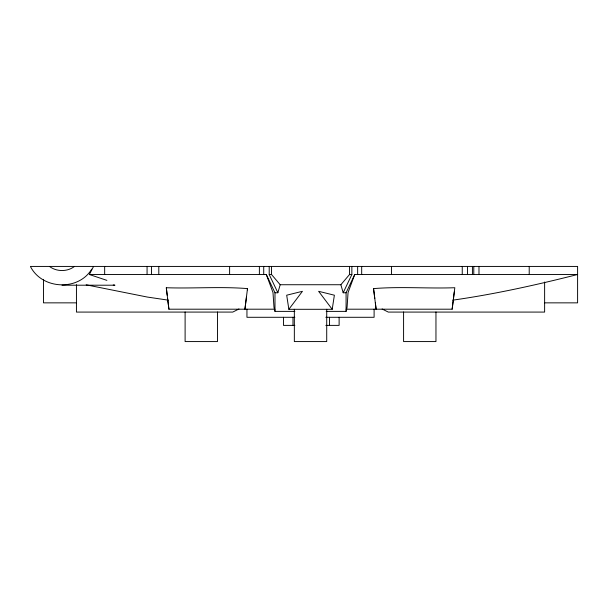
<?xml version="1.0" encoding="UTF-8"?>
<svg xmlns="http://www.w3.org/2000/svg" width="608" height="608" viewBox="0 0 608 608"><rect width="100%" height="100%" fill="white"/><g stroke="black" fill="none" stroke-linecap="round" stroke-linejoin="round"><path stroke-width="0.91" d="M453.454 298.741L454.282 292.038M246.445 297.054L244.925 309.198L247.494 288.602C220.453 286.459 193.397 288.633 166.311 287.744L167.17 295.192M346.036 309.198L452.147 309.198L454.814 287.728C427.705 288.694 400.626 286.421 373.548 288.602L376.124 309.198L375.334 302.754M247.334 289.887L247.494 288.602M452.147 309.198L453.393 299.258M332.211 309.297L334.377 295.207L318.622 291.308L332.211 309.297L288.853 309.297L286.687 295.207L302.434 291.308L288.853 309.297M326.177 311.38L346.081 311.38L347.084 307.321L348.057 292.539L354.738 274.504L577.6 274.504C536.423 284.932 494.897 294.173 452.823 300.147M93.564 266.426L89.338 274.504L266.304 274.504L274.983 292.767L277.864 292.767L280.182 284.734L271.518 274.504L271.518 266.426M346.081 311.38L346.081 292.767L354.738 274.504M346.081 292.767L343.186 292.767L351.857 274.504L351.857 266.426M91.74 269.146C78.318 291.369 41.944 289.545 30.4 266.426L577.6 266.426L577.6 302.852L544.624 302.852M280.182 284.734L340.868 284.734L349.547 274.504L349.547 266.426M74.495 266.426C67.412 271.905 56.574 271.905 49.484 266.426M238.952 308.986L232.78 312.079L76.441 312.079L76.441 284.643M269.207 266.426L269.207 274.504L271.518 274.504M349.547 274.504L351.857 274.504M61.986 285.205L114.95 285.205L113.232 284.992M76.441 302.852L43.464 302.852L43.464 279.368M167.61 298.741L168.918 309.198L275.014 309.198M266.304 274.504L272.992 292.539L273.98 307.321L274.983 311.38L294.888 311.38M294.857 317.292L246.947 317.292L246.947 309.198M325.812 317.292L374.102 317.292L374.102 309.198M294.865 325.386L283.465 325.386L283.465 317.292M325.812 325.386L339.12 325.386L339.12 317.292M168.234 300.147L147.311 297.054L86.176 284.825M89.338 274.504L106.886 280.364M382.105 308.986L388.269 312.079L544.624 312.079L544.624 282.006M269.207 274.504L277.864 292.767M340.868 284.734L343.186 292.767M373.548 288.602L374.802 298.498M166.311 287.744L168.918 309.198M529.211 266.426L529.211 274.504M478.982 266.426L478.982 274.504M473.784 266.426L473.784 274.504M472.424 266.426L472.424 274.504M467.506 266.426L467.506 274.504M462.247 266.426L462.247 274.504M435.959 311.972L435.959 341.574L403.583 341.574L403.583 311.972M391.453 266.426L391.453 274.504M361.684 266.426L361.684 274.504M357.641 266.426L357.641 274.504M329.521 317.292L329.521 325.386M326.716 309.297L326.716 341.574L294.34 341.574L294.34 309.297M292.988 317.292L292.988 325.386M274.983 292.767L274.983 311.38M263.72 266.426L263.72 274.504M259.38 266.426L259.38 274.504M229.611 266.426L229.611 274.504M217.482 311.972L217.482 341.574L185.106 341.574L185.106 311.972M158.802 266.426L158.802 274.504M151.521 266.426L151.521 274.504M147.068 266.426L147.068 274.504M104.667 266.426L104.667 274.504"/></g></svg>
